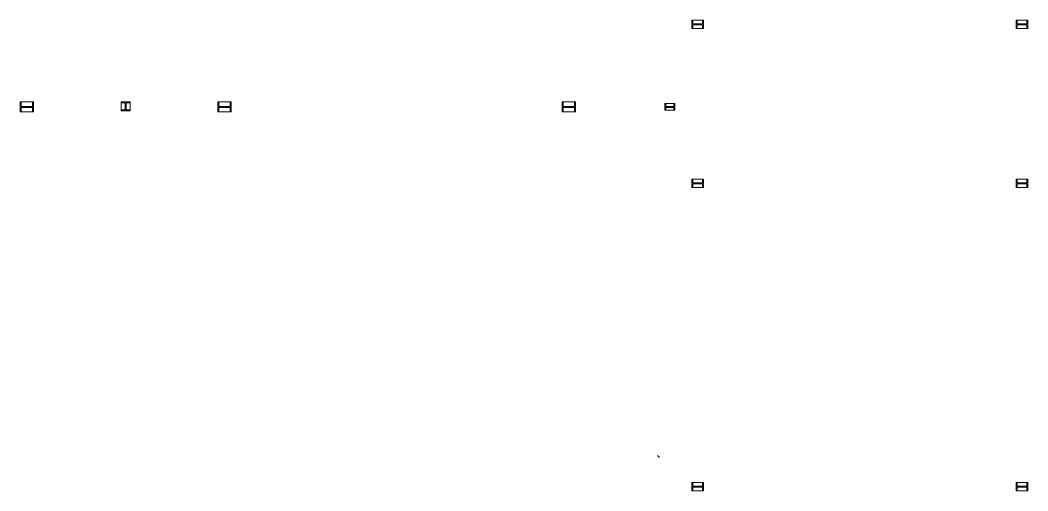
# Model space of a CAD drawing. Header units: millimetres. Extents: x 1010 to 1494, y -119 to 564.
# Drawn here: x 1223.96 to 1254.4, y 58.9 to 73.1 of the extents above; entities that cross this region are included whole.
import ezdxf

# ---------------------------------------------------------------- set-up
doc = ezdxf.new("R2010")
doc.units = ezdxf.units.MM
doc.layers.add('Arquitectónico Bloqueado', color=9, linetype='Continuous', lineweight=9)
doc.layers.add('AS_DETECCION_P2', color=7, linetype='Continuous', lineweight=30)

# ---------------------------------------------------------------- blocks, each defined once
blk = doc.blocks.new('Atquitectónico Base 1er Piso')
at = {"layer": 'Arquitectónico Bloqueado'}
for p, q in [((1406.148, 73.097), (1406.148, 72.987)), ((1406.438, 72.987), (1406.438, 73.097)), ((1415.948, 73.097), (1415.948, 72.987)), ((1416.238, 72.987), (1416.238, 73.097)), ((1406.148, 72.987), (1406.438, 72.987)), ((1406.148, 72.957), (1406.148, 72.847)), ((1406.148, 72.957), (1406.438, 72.957)), ((1406.438, 72.847), (1406.438, 72.957)), ((1415.948, 72.987), (1416.238, 72.987)), ((1415.948, 72.957), (1415.948, 72.847)), ((1415.948, 72.957), (1416.238, 72.957)), ((1416.238, 72.847), (1416.238, 72.957)), ((1385.862, 70.629), (1385.862, 70.494)), ((1386.202, 70.494), (1386.202, 70.629)), ((1391.832, 70.629), (1391.832, 70.494)), ((1392.172, 70.494), (1392.172, 70.629)), ((1402.232, 70.629), (1402.232, 70.494)), ((1402.572, 70.494), (1402.572, 70.629)), ((1385.862, 70.494), (1386.202, 70.494)), ((1385.862, 70.464), (1385.862, 70.329)), ((1385.862, 70.464), (1386.202, 70.464)), ((1386.202, 70.329), (1386.202, 70.464)), ((1389.005, 70.599), (1388.882, 70.599)), ((1388.882, 70.389), (1389.005, 70.389)), ((1389.005, 70.389), (1389.005, 70.599)), ((1389.152, 70.599), (1389.035, 70.599)), ((1389.035, 70.389), (1389.035, 70.599)), ((1389.035, 70.389), (1389.152, 70.389)), ((1391.832, 70.494), (1392.172, 70.494)), ((1391.832, 70.464), (1391.832, 70.329)), ((1391.832, 70.464), (1392.172, 70.464)), ((1392.172, 70.329), (1392.172, 70.464)), ((1402.232, 70.494), (1402.572, 70.494)), ((1402.232, 70.464), (1402.232, 70.329)), ((1402.232, 70.464), (1402.572, 70.464)), ((1402.572, 70.329), (1402.572, 70.464)), ((1405.332, 70.58), (1405.332, 70.495)), ((1405.332, 70.495), (1405.572, 70.495)), ((1405.332, 70.465), (1405.332, 70.38)), ((1405.332, 70.465), (1405.572, 70.465)), ((1405.572, 70.495), (1405.572, 70.58)), ((1405.572, 70.38), (1405.572, 70.465)), ((1406.148, 68.297), (1406.148, 68.187)), ((1406.148, 68.187), (1406.438, 68.187)), ((1406.438, 68.187), (1406.438, 68.297)), ((1415.948, 68.297), (1415.948, 68.187)), ((1415.948, 68.187), (1416.238, 68.187)), ((1416.238, 68.187), (1416.238, 68.297)), ((1406.148, 68.157), (1406.148, 68.047)), ((1406.148, 68.157), (1406.438, 68.157)), ((1406.438, 68.047), (1406.438, 68.157)), ((1415.948, 68.157), (1415.948, 68.047)), ((1415.948, 68.157), (1416.238, 68.157)), ((1416.238, 68.047), (1416.238, 68.157)), ((1405.087, 59.962), (1405.143, 59.906)), ((1406.148, 59.147), (1406.148, 59.037)), ((1406.438, 59.037), (1406.438, 59.147)), ((1415.948, 59.147), (1415.948, 59.037)), ((1416.238, 59.037), (1416.238, 59.147)), ((1406.148, 59.037), (1406.438, 59.037)), ((1406.148, 59.007), (1406.148, 58.897)), ((1406.148, 59.007), (1406.438, 59.007)), ((1406.438, 58.897), (1406.438, 59.007)), ((1415.948, 59.037), (1416.238, 59.037)), ((1415.948, 59.007), (1415.948, 58.897)), ((1415.948, 59.007), (1416.238, 59.007)), ((1416.238, 58.897), (1416.238, 59.007))]:
    blk.add_line(p, q, dxfattribs=at)
for points in [[(1406.118, 72.847), (1406.468, 72.847), (1406.468, 73.097), (1406.118, 73.097)], [(1415.918, 72.847), (1416.268, 72.847), (1416.268, 73.097), (1415.918, 73.097)], [(1385.832, 70.329), (1386.232, 70.329), (1386.232, 70.629), (1385.832, 70.629)], [(1389.152, 70.359), (1389.152, 70.629), (1388.882, 70.629), (1388.882, 70.359)], [(1391.802, 70.329), (1392.202, 70.329), (1392.202, 70.629), (1391.802, 70.629)], [(1402.202, 70.329), (1402.602, 70.329), (1402.602, 70.629), (1402.202, 70.629)], [(1405.302, 70.38), (1405.602, 70.38), (1405.602, 70.58), (1405.302, 70.58)], [(1406.118, 68.047), (1406.468, 68.047), (1406.468, 68.297), (1406.118, 68.297)], [(1415.918, 68.047), (1416.268, 68.047), (1416.268, 68.297), (1415.918, 68.297)], [(1406.118, 58.897), (1406.468, 58.897), (1406.468, 59.147), (1406.118, 59.147)], [(1415.918, 58.897), (1416.268, 58.897), (1416.268, 59.147), (1415.918, 59.147)]]:
    blk.add_lwpolyline(points, close=True, dxfattribs=at)
blk = doc.blocks.new('Arquitectónico Base 1er Piso')
at = {"layer": 'AS_DETECCION_P2'}
blk.add_blockref('Atquitectónico Base 1er Piso', (0, 0), dxfattribs=at)

msp = doc.modelspace()

# ---------------------------------------------------------------- block references
at = {"layer": 'Arquitectónico Bloqueado'}
msp.add_blockref('Arquitectónico Base 1er Piso', (-161.86899, 0), dxfattribs=at)

doc.saveas('drawing.dxf')
